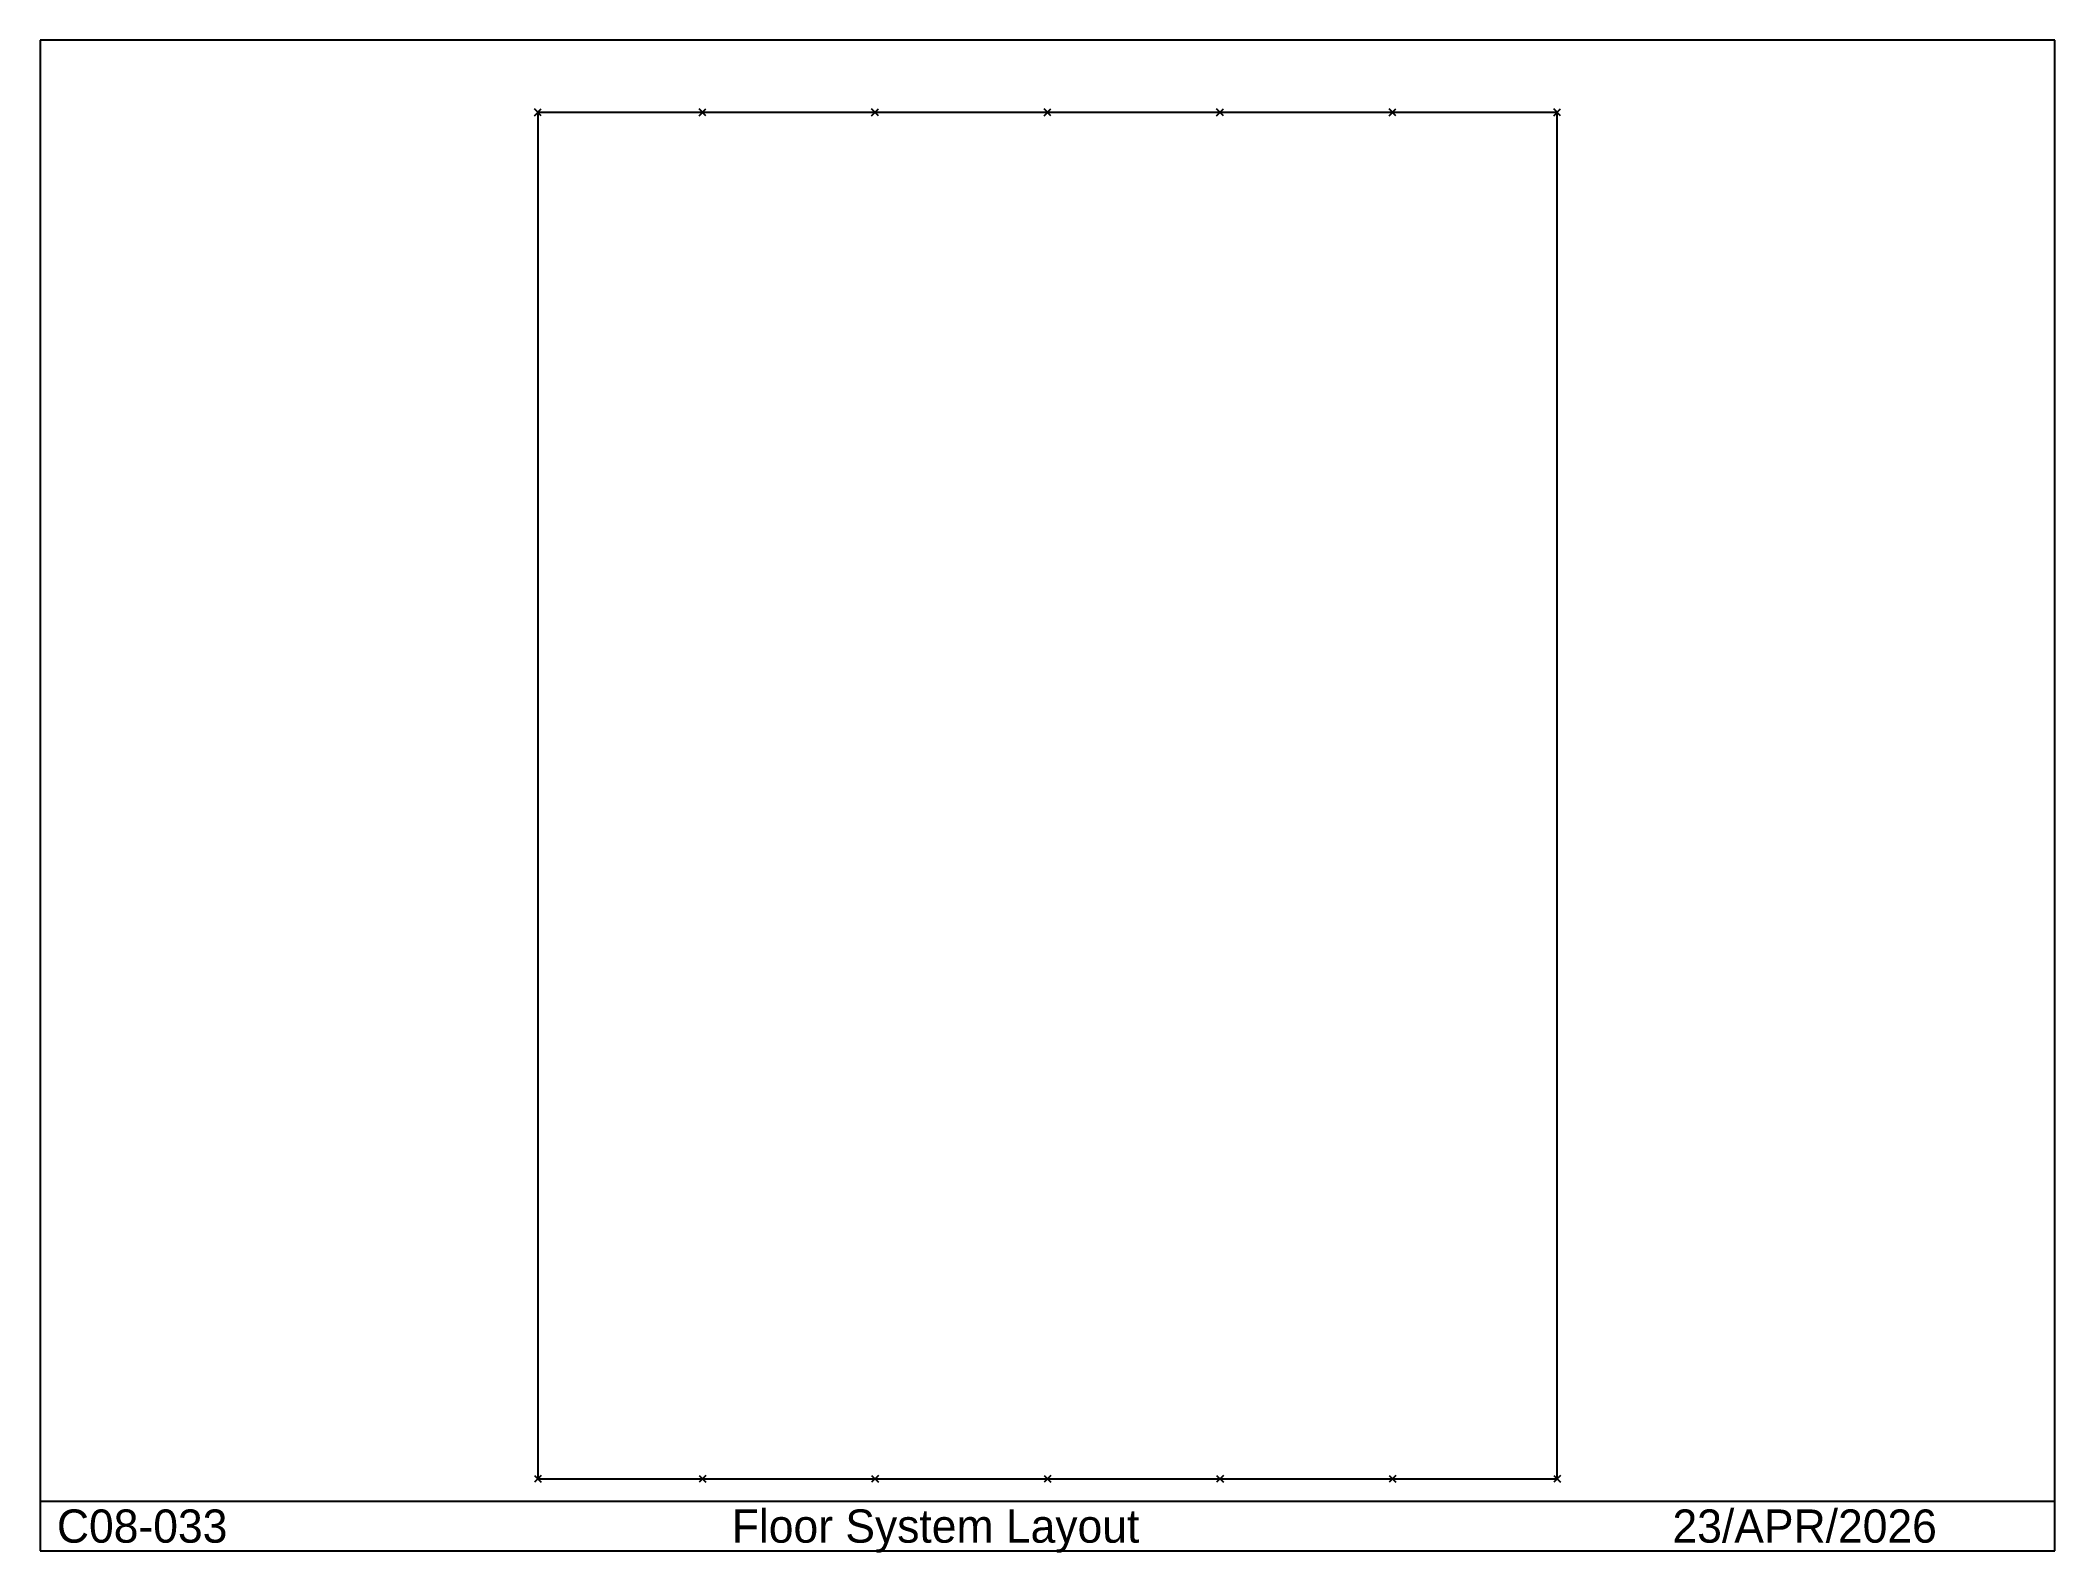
# Model space of a CAD drawing. Extents: x -22207 to 67707, y -3294 to 64218.
import ezdxf

# ---------------------------------------------------------------- set-up
doc = ezdxf.new("R2010")
doc.units = 0
doc.linetypes.add('CONTIN', pattern=[0])
doc.layers.get('0').update_dxf_attribs({"linetype": 'CONTIN'})
doc.layers.add('15', color=5, linetype='CONTIN')
doc.layers.add('7', color=5, linetype='CONTIN')

msp = doc.modelspace()

# ---------------------------------------------------------------- linework, layer by layer
for p, q in [((67706.859, 64217.648), (-22206.857, 64217.648)), ((-22206.857, 64217.648), (-22206.857, -3217.642)), ((67706.859, -3217.642), (67706.859, 64217.648)), ((-22206.857, -992.278), (67706.859, -992.278)), ((-22206.857, -3217.642), (67706.859, -3217.642))]:
    msp.add_line(p, q)
at = {"layer": '15'}
for p, q in [((152.4, 60847.602), (-152.4, 61152.402)), ((-152.4, 60847.602), (152.4, 61152.402)), ((7502.401, 60847.602), (7197.601, 61152.402)), ((7197.601, 60847.602), (7502.401, 61152.402)), ((15202.399, 60847.602), (14897.599, 61152.402)), ((14897.599, 60847.602), (15202.399, 61152.402)), ((22902.4, 60847.602), (22597.6, 61152.402)), ((22597.6, 60847.602), (22902.4, 61152.402)), ((30602.398, 60847.602), (30297.598, 61152.402)), ((30297.598, 60847.602), (30602.398, 61152.402)), ((38302.398, 60847.602), (37997.598, 61152.402)), ((37997.598, 60847.602), (38302.398, 61152.402)), ((45652.398, 60847.602), (45347.602, 61152.402)), ((45347.602, 60847.602), (45652.398, 61152.402)), ((-152.4, 152.4), (152.4, -152.4)), ((152.4, 152.4), (-152.4, -152.4)), ((7197.6, 152.4), (7502.4, -152.4)), ((7502.4, 152.4), (7197.6, -152.4)), ((14897.601, 152.4), (15202.4, -152.4)), ((15202.4, 152.4), (14897.601, -152.4)), ((22597.6, 152.4), (22902.4, -152.4)), ((22902.4, 152.4), (22597.6, -152.4)), ((30297.602, 152.4), (30602.402, -152.4)), ((30602.402, 152.4), (30297.602, -152.4)), ((37997.598, 152.4), (38302.398, -152.4)), ((38302.398, 152.4), (37997.598, -152.4)), ((45347.602, 152.4), (45652.398, -152.4)), ((45652.398, 152.4), (45347.602, -152.4))]:
    msp.add_line(p, q, dxfattribs=at)
at = {"layer": '7'}
for p, q in [((45500, 61000.004), (0, 61000.004)), ((0, 61000.004), (0, 0)), ((45500, 0), (45500, 61000.004)), ((0, 0), (45500, 0))]:
    msp.add_line(p, q, dxfattribs=at)

# ---------------------------------------------------------------- texts
for s, p in [('C08-033', (-21465.068, -2846.748)), ('Floor System Layout', (8656.026, -2846.748)), ('23/APR/2026', (50645.734, -2846.748))]:
    msp.add_text(s, height=1483.576).set_placement(p)

doc.saveas('drawing.dxf')
